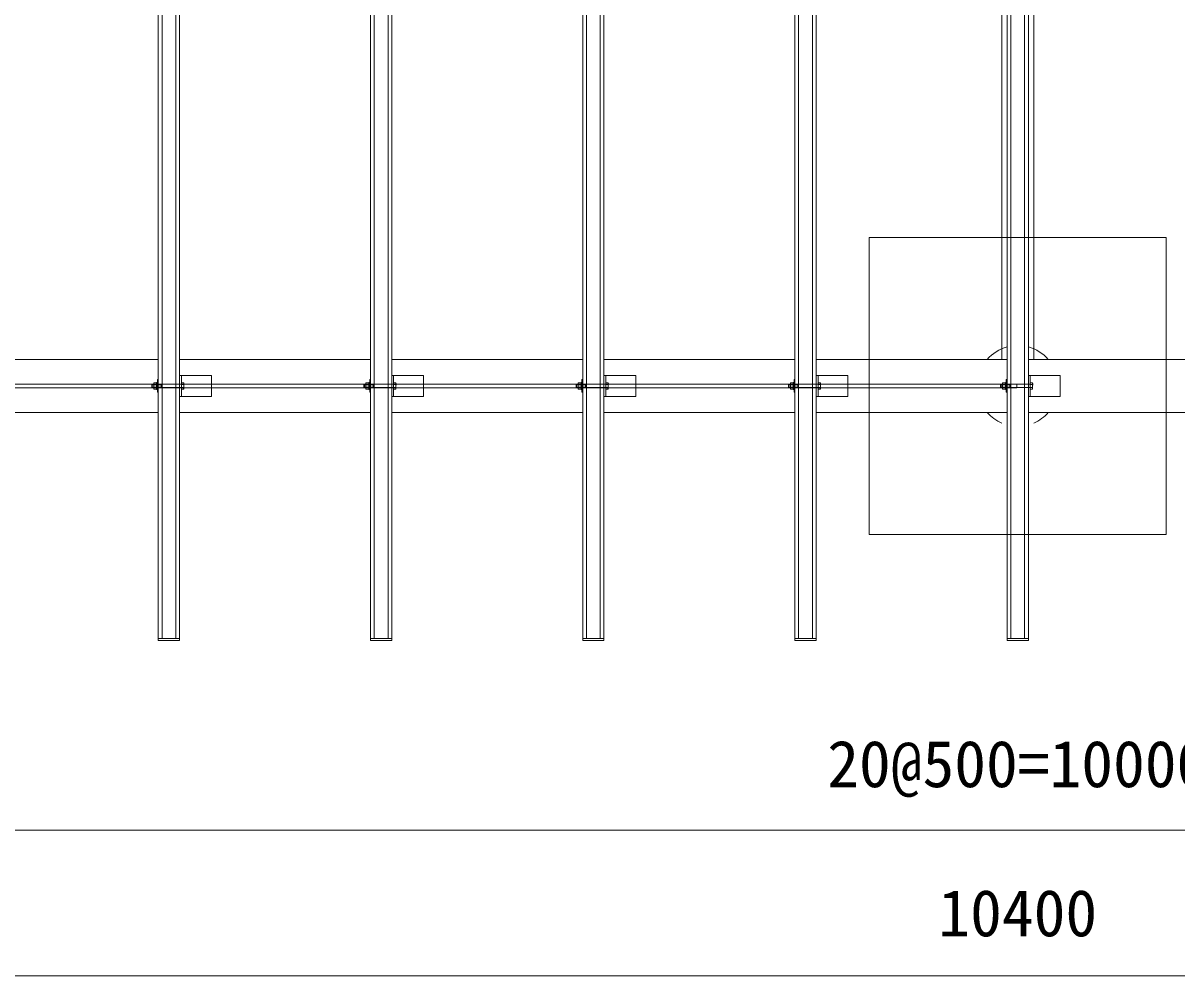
# Model space of a CAD drawing. Units: millimetres at full size, sheet at 1:60; details may follow other scales. Extents: x -1200 to 26400, y -900 to 18720.
# Drawn here: x 5237 to 7955, y 10057 to 12302 of the extents above; entities that cross this region are included whole.
import ezdxf
from ezdxf.enums import TextEntityAlignment as Align

# ---------------------------------------------------------------- set-up
doc = ezdxf.new("R2010")
doc.units = ezdxf.units.MM
doc.header["$LTSCALE"] = 60
doc.layers.add('D-STR', color=1, linetype='Continuous', lineweight=13)
doc.layers.add('D-STR-DIM', color=7, linetype='Continuous', lineweight=13)
doc.styles.add('ＭＳ ゴシック', font='')
doc.styles.get('ＭＳ ゴシック').set_extended_font_data('MS Gothic')

msp = doc.modelspace()

# ---------------------------------------------------------------- linework, layer by layer
at = {"layer": 'D-STR'}
for p, q in [((5555.37, 10846.59), (5555.37, 14546.59)), ((5605.37, 14546.59), (5605.37, 10846.59)), ((6055.37, 10846.59), (6055.37, 14546.59)), ((6105.37, 14546.59), (6105.37, 10846.59)), ((6555.37, 10846.59), (6555.37, 14546.59)), ((6605.37, 14546.59), (6605.37, 10846.59)), ((7055.37, 10846.59), (7055.37, 14546.59)), ((7105.37, 14546.59), (7105.37, 10846.59)), ((7555.37, 10846.59), (7555.37, 14546.59)), ((7605.37, 14546.59), (7605.37, 10846.59)), ((5564.12, 10851.59), (5564.12, 14541.59)), ((5596.62, 14541.59), (5596.62, 10851.59)), ((6064.12, 10851.59), (6064.12, 14541.59)), ((6096.62, 14541.59), (6096.62, 10851.59)), ((6564.12, 10851.59), (6564.12, 14541.59)), ((6596.62, 14541.59), (6596.62, 10851.59)), ((7064.12, 10851.59), (7064.12, 14541.59)), ((7096.62, 14541.59), (7096.62, 10851.59)), ((7564.12, 10851.59), (7564.12, 14541.59)), ((7596.62, 14541.59), (7596.62, 10851.59)), ((7542.87, 13884.09), (7542.87, 11509.09)), ((7617.87, 13884.09), (7617.87, 11509.09)), ((7230.37, 11796.59), (7930.37, 11796.59)), ((7230.37, 11096.59), (7230.37, 11796.59)), ((7930.37, 11796.59), (7930.37, 11096.59)), ((5105.37, 11509.09), (5555.37, 11509.09)), ((6055.37, 11509.09), (5605.37, 11509.09)), ((6555.37, 11509.09), (6105.37, 11509.09)), ((7055.37, 11509.09), (6605.37, 11509.09)), ((7555.37, 11509.09), (7105.37, 11509.09)), ((7605.37, 11509.09), (8055.37, 11509.09)), ((2380.37, 11451.09), (7577.87, 11451.09)), ((5539.87, 11449.51), (5561.87, 11449.51)), ((5540.96, 11442.59), (5540.96, 11450.59)), ((5544.57, 11453.09), (5545.15, 11454.1)), ((5544.57, 11440.09), (5544.57, 11453.09)), ((5545.15, 11454.1), (5550.79, 11454.1)), ((5550.79, 11450.34), (5545.15, 11450.34)), ((5550.79, 11454.1), (5551.37, 11453.09)), ((5551.37, 11454.59), (5553.37, 11454.59)), ((5551.37, 11438.59), (5551.37, 11454.59)), ((5551.37, 11453.09), (5551.37, 11440.09)), ((5553.37, 11461.59), (5555.37, 11461.59)), ((5553.37, 11431.59), (5553.37, 11461.59)), ((5553.37, 11454.59), (5553.37, 11438.59)), ((5555.37, 11461.59), (5555.37, 11431.59)), ((5561.87, 11442.59), (5561.87, 11450.59)), ((5561.87, 11449.51), (5565.62, 11450.59)), ((5605.37, 11471.59), (5609.87, 11471.59)), ((5605.37, 11471.59), (5680.37, 11471.59)), ((5605.37, 11421.59), (5605.37, 11471.59)), ((5609.87, 11471.59), (5609.87, 11421.59)), ((5609.87, 11450.34), (5614.68, 11450.34)), ((5680.37, 11471.59), (5680.37, 11421.59)), ((6039.87, 11449.51), (6061.87, 11449.51)), ((6040.96, 11442.59), (6040.96, 11450.59)), ((6044.57, 11453.09), (6045.15, 11454.1)), ((6044.57, 11440.09), (6044.57, 11453.09)), ((6045.15, 11454.1), (6050.79, 11454.1)), ((6050.79, 11450.34), (6045.15, 11450.34)), ((6050.79, 11454.1), (6051.37, 11453.09)), ((6051.37, 11454.59), (6053.37, 11454.59)), ((6051.37, 11438.59), (6051.37, 11454.59)), ((6051.37, 11453.09), (6051.37, 11440.09)), ((6053.37, 11461.59), (6055.37, 11461.59)), ((6053.37, 11431.59), (6053.37, 11461.59)), ((6053.37, 11454.59), (6053.37, 11438.59)), ((6055.37, 11461.59), (6055.37, 11431.59)), ((6061.87, 11442.59), (6061.87, 11450.59)), ((6061.87, 11449.51), (6065.62, 11450.59)), ((6105.37, 11471.59), (6109.87, 11471.59)), ((6105.37, 11471.59), (6180.37, 11471.59)), ((6105.37, 11421.59), (6105.37, 11471.59)), ((6109.87, 11471.59), (6109.87, 11421.59)), ((6109.87, 11450.34), (6114.68, 11450.34)), ((6180.37, 11471.59), (6180.37, 11421.59)), ((6539.87, 11449.51), (6561.87, 11449.51)), ((6540.96, 11442.59), (6540.96, 11450.59)), ((6544.57, 11453.09), (6545.15, 11454.1)), ((6544.57, 11440.09), (6544.57, 11453.09)), ((6545.15, 11454.1), (6550.79, 11454.1)), ((6550.79, 11450.34), (6545.15, 11450.34)), ((6550.79, 11454.1), (6551.37, 11453.09)), ((6551.37, 11454.59), (6553.37, 11454.59)), ((6551.37, 11438.59), (6551.37, 11454.59)), ((6551.37, 11453.09), (6551.37, 11440.09)), ((6553.37, 11461.59), (6555.37, 11461.59)), ((6553.37, 11431.59), (6553.37, 11461.59)), ((6553.37, 11454.59), (6553.37, 11438.59)), ((6555.37, 11461.59), (6555.37, 11431.59)), ((6561.87, 11442.59), (6561.87, 11450.59)), ((6561.87, 11449.51), (6565.62, 11450.59)), ((6605.37, 11471.59), (6609.87, 11471.59)), ((6605.37, 11471.59), (6680.37, 11471.59)), ((6605.37, 11421.59), (6605.37, 11471.59)), ((6609.87, 11471.59), (6609.87, 11421.59)), ((6609.87, 11450.34), (6614.68, 11450.34)), ((6680.37, 11471.59), (6680.37, 11421.59)), ((7039.87, 11449.51), (7061.87, 11449.51)), ((7040.96, 11442.59), (7040.96, 11450.59)), ((7044.57, 11453.09), (7045.15, 11454.1)), ((7044.57, 11440.09), (7044.57, 11453.09)), ((7045.15, 11454.1), (7050.79, 11454.1)), ((7050.79, 11450.34), (7045.15, 11450.34)), ((7050.79, 11454.1), (7051.37, 11453.09)), ((7051.37, 11454.59), (7053.37, 11454.59)), ((7051.37, 11438.59), (7051.37, 11454.59)), ((7051.37, 11453.09), (7051.37, 11440.09)), ((7053.37, 11461.59), (7055.37, 11461.59)), ((7053.37, 11431.59), (7053.37, 11461.59)), ((7053.37, 11454.59), (7053.37, 11438.59)), ((7055.37, 11461.59), (7055.37, 11431.59)), ((7061.87, 11442.59), (7061.87, 11450.59)), ((7061.87, 11449.51), (7065.62, 11450.59)), ((7105.37, 11471.59), (7109.87, 11471.59)), ((7105.37, 11421.59), (7105.37, 11471.59)), ((7105.37, 11471.59), (7180.37, 11471.59)), ((7109.87, 11471.59), (7109.87, 11421.59)), ((7109.87, 11450.34), (7114.68, 11450.34)), ((7180.37, 11471.59), (7180.37, 11421.59)), ((7539.87, 11449.51), (7561.87, 11449.51)), ((7540.96, 11442.59), (7540.96, 11450.59)), ((7544.57, 11453.09), (7545.15, 11454.1)), ((7544.57, 11440.09), (7544.57, 11453.09)), ((7545.15, 11454.1), (7550.79, 11454.1)), ((7550.79, 11450.34), (7545.15, 11450.34)), ((7550.79, 11454.1), (7551.37, 11453.09)), ((7551.37, 11454.59), (7553.37, 11454.59)), ((7551.37, 11438.59), (7551.37, 11454.59)), ((7551.37, 11453.09), (7551.37, 11440.09)), ((7553.37, 11461.59), (7555.37, 11461.59)), ((7553.37, 11431.59), (7553.37, 11461.59)), ((7553.37, 11454.59), (7553.37, 11438.59)), ((7555.37, 11461.59), (7555.37, 11431.59)), ((7561.87, 11442.59), (7561.87, 11450.59)), ((7561.87, 11449.51), (7565.62, 11450.59)), ((7577.87, 11451.09), (7577.87, 11442.09)), ((7605.37, 11471.59), (7609.87, 11471.59)), ((7605.37, 11471.59), (7680.37, 11471.59)), ((7605.37, 11421.59), (7605.37, 11471.59)), ((7609.87, 11471.59), (7609.87, 11421.59)), ((7609.87, 11450.34), (7614.68, 11450.34)), ((7680.37, 11471.59), (7680.37, 11421.59)), ((7577.87, 11442.09), (2380.37, 11442.09)), ((5539.87, 11443.67), (5561.87, 11443.67)), ((5545.15, 11439.09), (5544.57, 11440.09)), ((5545.15, 11442.84), (5550.79, 11442.84)), ((5550.79, 11439.09), (5545.15, 11439.09)), ((5551.37, 11440.09), (5550.79, 11439.09)), ((5553.37, 11438.59), (5551.37, 11438.59)), ((5555.37, 11431.59), (5553.37, 11431.59)), ((5561.87, 11443.67), (5565.62, 11442.59)), ((5609.87, 11421.59), (5605.37, 11421.59)), ((5680.37, 11421.59), (5605.37, 11421.59)), ((5614.68, 11442.84), (5609.87, 11442.84)), ((6039.87, 11443.67), (6061.87, 11443.67)), ((6045.15, 11439.09), (6044.57, 11440.09)), ((6045.15, 11442.84), (6050.79, 11442.84)), ((6050.79, 11439.09), (6045.15, 11439.09)), ((6051.37, 11440.09), (6050.79, 11439.09)), ((6053.37, 11438.59), (6051.37, 11438.59)), ((6055.37, 11431.59), (6053.37, 11431.59)), ((6061.87, 11443.67), (6065.62, 11442.59)), ((6109.87, 11421.59), (6105.37, 11421.59)), ((6180.37, 11421.59), (6105.37, 11421.59)), ((6114.68, 11442.84), (6109.87, 11442.84)), ((6539.87, 11443.67), (6561.87, 11443.67)), ((6545.15, 11439.09), (6544.57, 11440.09)), ((6545.15, 11442.84), (6550.79, 11442.84)), ((6550.79, 11439.09), (6545.15, 11439.09)), ((6551.37, 11440.09), (6550.79, 11439.09)), ((6553.37, 11438.59), (6551.37, 11438.59)), ((6555.37, 11431.59), (6553.37, 11431.59)), ((6561.87, 11443.67), (6565.62, 11442.59)), ((6609.87, 11421.59), (6605.37, 11421.59)), ((6680.37, 11421.59), (6605.37, 11421.59)), ((6614.68, 11442.84), (6609.87, 11442.84)), ((7039.87, 11443.67), (7061.87, 11443.67)), ((7045.15, 11439.09), (7044.57, 11440.09)), ((7045.15, 11442.84), (7050.79, 11442.84)), ((7050.79, 11439.09), (7045.15, 11439.09)), ((7051.37, 11440.09), (7050.79, 11439.09)), ((7053.37, 11438.59), (7051.37, 11438.59)), ((7055.37, 11431.59), (7053.37, 11431.59)), ((7061.87, 11443.67), (7065.62, 11442.59)), ((7109.87, 11421.59), (7105.37, 11421.59)), ((7180.37, 11421.59), (7105.37, 11421.59)), ((7114.68, 11442.84), (7109.87, 11442.84)), ((7539.87, 11443.67), (7561.87, 11443.67)), ((7545.15, 11439.09), (7544.57, 11440.09)), ((7545.15, 11442.84), (7550.79, 11442.84)), ((7550.79, 11439.09), (7545.15, 11439.09)), ((7551.37, 11440.09), (7550.79, 11439.09)), ((7553.37, 11438.59), (7551.37, 11438.59)), ((7555.37, 11431.59), (7553.37, 11431.59)), ((7561.87, 11443.67), (7565.62, 11442.59)), ((7609.87, 11421.59), (7605.37, 11421.59)), ((7680.37, 11421.59), (7605.37, 11421.59)), ((7614.68, 11442.84), (7609.87, 11442.84)), ((5105.37, 11384.09), (5555.37, 11384.09)), ((6055.37, 11384.09), (5605.37, 11384.09)), ((6555.37, 11384.09), (6105.37, 11384.09)), ((7055.37, 11384.09), (6605.37, 11384.09)), ((7555.37, 11384.09), (7105.37, 11384.09)), ((7605.37, 11384.09), (8055.37, 11384.09)), ((7930.37, 11096.59), (7230.37, 11096.59)), ((5555.37, 10851.59), (5605.37, 10851.59)), ((5555.37, 10846.59), (5555.37, 10851.59)), ((5596.62, 10851.59), (5564.12, 10851.59)), ((5605.37, 10851.59), (5605.37, 10846.59)), ((6055.37, 10851.59), (6105.37, 10851.59)), ((6055.37, 10846.59), (6055.37, 10851.59)), ((6096.62, 10851.59), (6064.12, 10851.59)), ((6105.37, 10851.59), (6105.37, 10846.59)), ((6555.37, 10851.59), (6605.37, 10851.59)), ((6555.37, 10846.59), (6555.37, 10851.59)), ((6596.62, 10851.59), (6564.12, 10851.59)), ((6605.37, 10851.59), (6605.37, 10846.59)), ((7055.37, 10851.59), (7105.37, 10851.59)), ((7055.37, 10846.59), (7055.37, 10851.59)), ((7096.62, 10851.59), (7064.12, 10851.59)), ((7105.37, 10851.59), (7105.37, 10846.59)), ((7555.37, 10851.59), (7605.37, 10851.59)), ((7555.37, 10846.59), (7555.37, 10851.59)), ((7596.62, 10851.59), (7564.12, 10851.59)), ((7605.37, 10851.59), (7605.37, 10846.59)), ((5605.37, 10846.59), (5555.37, 10846.59)), ((6105.37, 10846.59), (6055.37, 10846.59)), ((6605.37, 10846.59), (6555.37, 10846.59)), ((7105.37, 10846.59), (7055.37, 10846.59)), ((7605.37, 10846.59), (7555.37, 10846.59))]:
    msp.add_line(p, q, dxfattribs=at)
for points in [[(5609.87, 11442.59), (5540.96, 11442.59), (5539.87, 11443.67), (5539.87, 11449.51), (5540.96, 11450.59), (5609.87, 11450.59)], [(6109.87, 11442.59), (6040.96, 11442.59), (6039.87, 11443.67), (6039.87, 11449.51), (6040.96, 11450.59), (6109.87, 11450.59)], [(6609.87, 11442.59), (6540.96, 11442.59), (6539.87, 11443.67), (6539.87, 11449.51), (6540.96, 11450.59), (6609.87, 11450.59)], [(7109.87, 11442.59), (7040.96, 11442.59), (7039.87, 11443.67), (7039.87, 11449.51), (7040.96, 11450.59), (7109.87, 11450.59)], [(7609.87, 11442.59), (7540.96, 11442.59), (7539.87, 11443.67), (7539.87, 11449.51), (7540.96, 11450.59), (7609.87, 11450.59)]]:
    msp.add_lwpolyline(points, dxfattribs=at)
for points in [[(5609.87, 11439.09), (5614.68, 11439.09), (5615.26, 11440.09), (5615.26, 11453.09), (5614.68, 11454.1), (5609.87, 11454.1)], [(6109.87, 11439.09), (6114.68, 11439.09), (6115.26, 11440.09), (6115.26, 11453.09), (6114.68, 11454.1), (6109.87, 11454.1)], [(6609.87, 11439.09), (6614.68, 11439.09), (6615.26, 11440.09), (6615.26, 11453.09), (6614.68, 11454.1), (6609.87, 11454.1)], [(7109.87, 11439.09), (7114.68, 11439.09), (7115.26, 11440.09), (7115.26, 11453.09), (7114.68, 11454.1), (7109.87, 11454.1)], [(7609.87, 11439.09), (7614.68, 11439.09), (7615.26, 11440.09), (7615.26, 11453.09), (7614.68, 11454.1), (7609.87, 11454.1)]]:
    msp.add_lwpolyline(points, close=True, dxfattribs=at)
for start, end in [(105.20016, 139.04396), (40.95604, 74.79984), (220.95604, 246.84076), (293.15924, 319.04396)]:
    msp.add_arc((7580.37, 11446.59), 95.35, start, end, dxfattribs=at)
for points in [[(5614.68, 11439.09), (5614.72, 11439.24), (5614.83, 11439.72), (5614.86, 11439.88), (5614.9, 11440.03), (5615, 11440.51), (5615.03, 11440.67), (5615.06, 11440.82), (5615.15, 11441.3), (5615.17, 11441.46), (5615.2, 11441.62), (5615.26, 11442.09), (5615.27, 11442.25), (5615.29, 11442.48), (5615.33, 11443.15), (5615.34, 11443.38), (5615.35, 11443.61), (5615.34, 11444.29), (5615.34, 11444.51), (5615.34, 11444.74), (5615.33, 11445.42), (5615.32, 11445.65), (5615.32, 11445.87), (5615.31, 11446.55), (5615.32, 11446.78), (5615.33, 11447.05), (5615.36, 11447.87), (5615.38, 11448.14), (5615.4, 11448.42), (5615.47, 11449.23), (5615.5, 11449.51), (5615.53, 11449.78), (5615.63, 11450.59), (5615.66, 11450.86), (5615.69, 11451.14), (5615.8, 11451.95), (5615.84, 11452.22)], [(6114.68, 11439.09), (6114.72, 11439.24), (6114.83, 11439.72), (6114.86, 11439.88), (6114.9, 11440.03), (6115, 11440.51), (6115.03, 11440.67), (6115.06, 11440.82), (6115.15, 11441.3), (6115.17, 11441.46), (6115.2, 11441.62), (6115.26, 11442.09), (6115.27, 11442.25), (6115.29, 11442.48), (6115.33, 11443.15), (6115.34, 11443.38), (6115.35, 11443.61), (6115.34, 11444.29), (6115.34, 11444.51), (6115.34, 11444.74), (6115.33, 11445.42), (6115.32, 11445.65), (6115.32, 11445.87), (6115.31, 11446.55), (6115.32, 11446.78), (6115.33, 11447.05), (6115.36, 11447.87), (6115.38, 11448.14), (6115.4, 11448.42), (6115.47, 11449.23), (6115.5, 11449.51), (6115.53, 11449.78), (6115.63, 11450.59), (6115.66, 11450.86), (6115.69, 11451.14), (6115.8, 11451.95), (6115.84, 11452.22)], [(6614.68, 11439.09), (6614.72, 11439.24), (6614.83, 11439.72), (6614.86, 11439.88), (6614.9, 11440.03), (6615, 11440.51), (6615.03, 11440.67), (6615.06, 11440.82), (6615.15, 11441.3), (6615.17, 11441.46), (6615.2, 11441.62), (6615.26, 11442.09), (6615.27, 11442.25), (6615.29, 11442.48), (6615.33, 11443.15), (6615.34, 11443.38), (6615.35, 11443.61), (6615.34, 11444.29), (6615.34, 11444.51), (6615.34, 11444.74), (6615.33, 11445.42), (6615.32, 11445.65), (6615.32, 11445.87), (6615.31, 11446.55), (6615.32, 11446.78), (6615.33, 11447.05), (6615.36, 11447.87), (6615.38, 11448.14), (6615.4, 11448.42), (6615.47, 11449.23), (6615.5, 11449.51), (6615.53, 11449.78), (6615.63, 11450.59), (6615.66, 11450.86), (6615.69, 11451.14), (6615.8, 11451.95), (6615.84, 11452.22)], [(7114.68, 11439.09), (7114.72, 11439.24), (7114.83, 11439.72), (7114.86, 11439.88), (7114.9, 11440.03), (7115, 11440.51), (7115.03, 11440.67), (7115.06, 11440.82), (7115.15, 11441.3), (7115.17, 11441.46), (7115.2, 11441.62), (7115.26, 11442.09), (7115.27, 11442.25), (7115.29, 11442.48), (7115.33, 11443.15), (7115.34, 11443.38), (7115.35, 11443.61), (7115.34, 11444.29), (7115.34, 11444.51), (7115.34, 11444.74), (7115.33, 11445.42), (7115.32, 11445.65), (7115.32, 11445.87), (7115.31, 11446.55), (7115.32, 11446.78), (7115.33, 11447.05), (7115.36, 11447.87), (7115.38, 11448.14), (7115.4, 11448.42), (7115.47, 11449.23), (7115.5, 11449.51), (7115.53, 11449.78), (7115.63, 11450.59), (7115.66, 11450.86), (7115.69, 11451.14), (7115.8, 11451.95), (7115.84, 11452.22)], [(7614.68, 11439.09), (7614.72, 11439.24), (7614.83, 11439.72), (7614.86, 11439.88), (7614.9, 11440.03), (7615, 11440.51), (7615.03, 11440.67), (7615.06, 11440.82), (7615.15, 11441.3), (7615.17, 11441.46), (7615.2, 11441.62), (7615.26, 11442.09), (7615.27, 11442.25), (7615.29, 11442.48), (7615.33, 11443.15), (7615.34, 11443.38), (7615.35, 11443.61), (7615.34, 11444.29), (7615.34, 11444.51), (7615.34, 11444.74), (7615.33, 11445.42), (7615.32, 11445.65), (7615.32, 11445.87), (7615.31, 11446.55), (7615.32, 11446.78), (7615.33, 11447.05), (7615.36, 11447.87), (7615.38, 11448.14), (7615.4, 11448.42), (7615.47, 11449.23), (7615.5, 11449.51), (7615.53, 11449.78), (7615.63, 11450.59), (7615.66, 11450.86), (7615.69, 11451.14), (7615.8, 11451.95), (7615.84, 11452.22)]]:
    msp.add_open_spline(points, degree=3, knots=[0, 0, 0, 0, 1, 1, 1, 2, 2, 2, 3, 3, 3, 4, 4, 4, 5, 5, 5, 6, 6, 6, 7, 7, 7, 8, 8, 8, 9, 9, 9, 10, 10, 10, 11, 11, 11, 12, 12, 12, 12], dxfattribs=at)
at = {"layer": 'D-STR-DIM'}
for p, q in [((12580.37, 10400.03), (2580.37, 10400.03)), ((12780.37, 10056.59), (2380.37, 10056.59))]:
    msp.add_line(p, q, dxfattribs=at)

# ---------------------------------------------------------------- texts
at = {"layer": 'D-STR-DIM', "style": 'ＭＳ ゴシック'}
for s, p in [('20@500=10000', (7580.37, 10611.29)), ('10400', (7580.37, 10259.86))]:
    msp.add_text(s, height=110, dxfattribs=at).set_placement(p, align=Align.TOP_CENTER)

doc.saveas('drawing.dxf')
